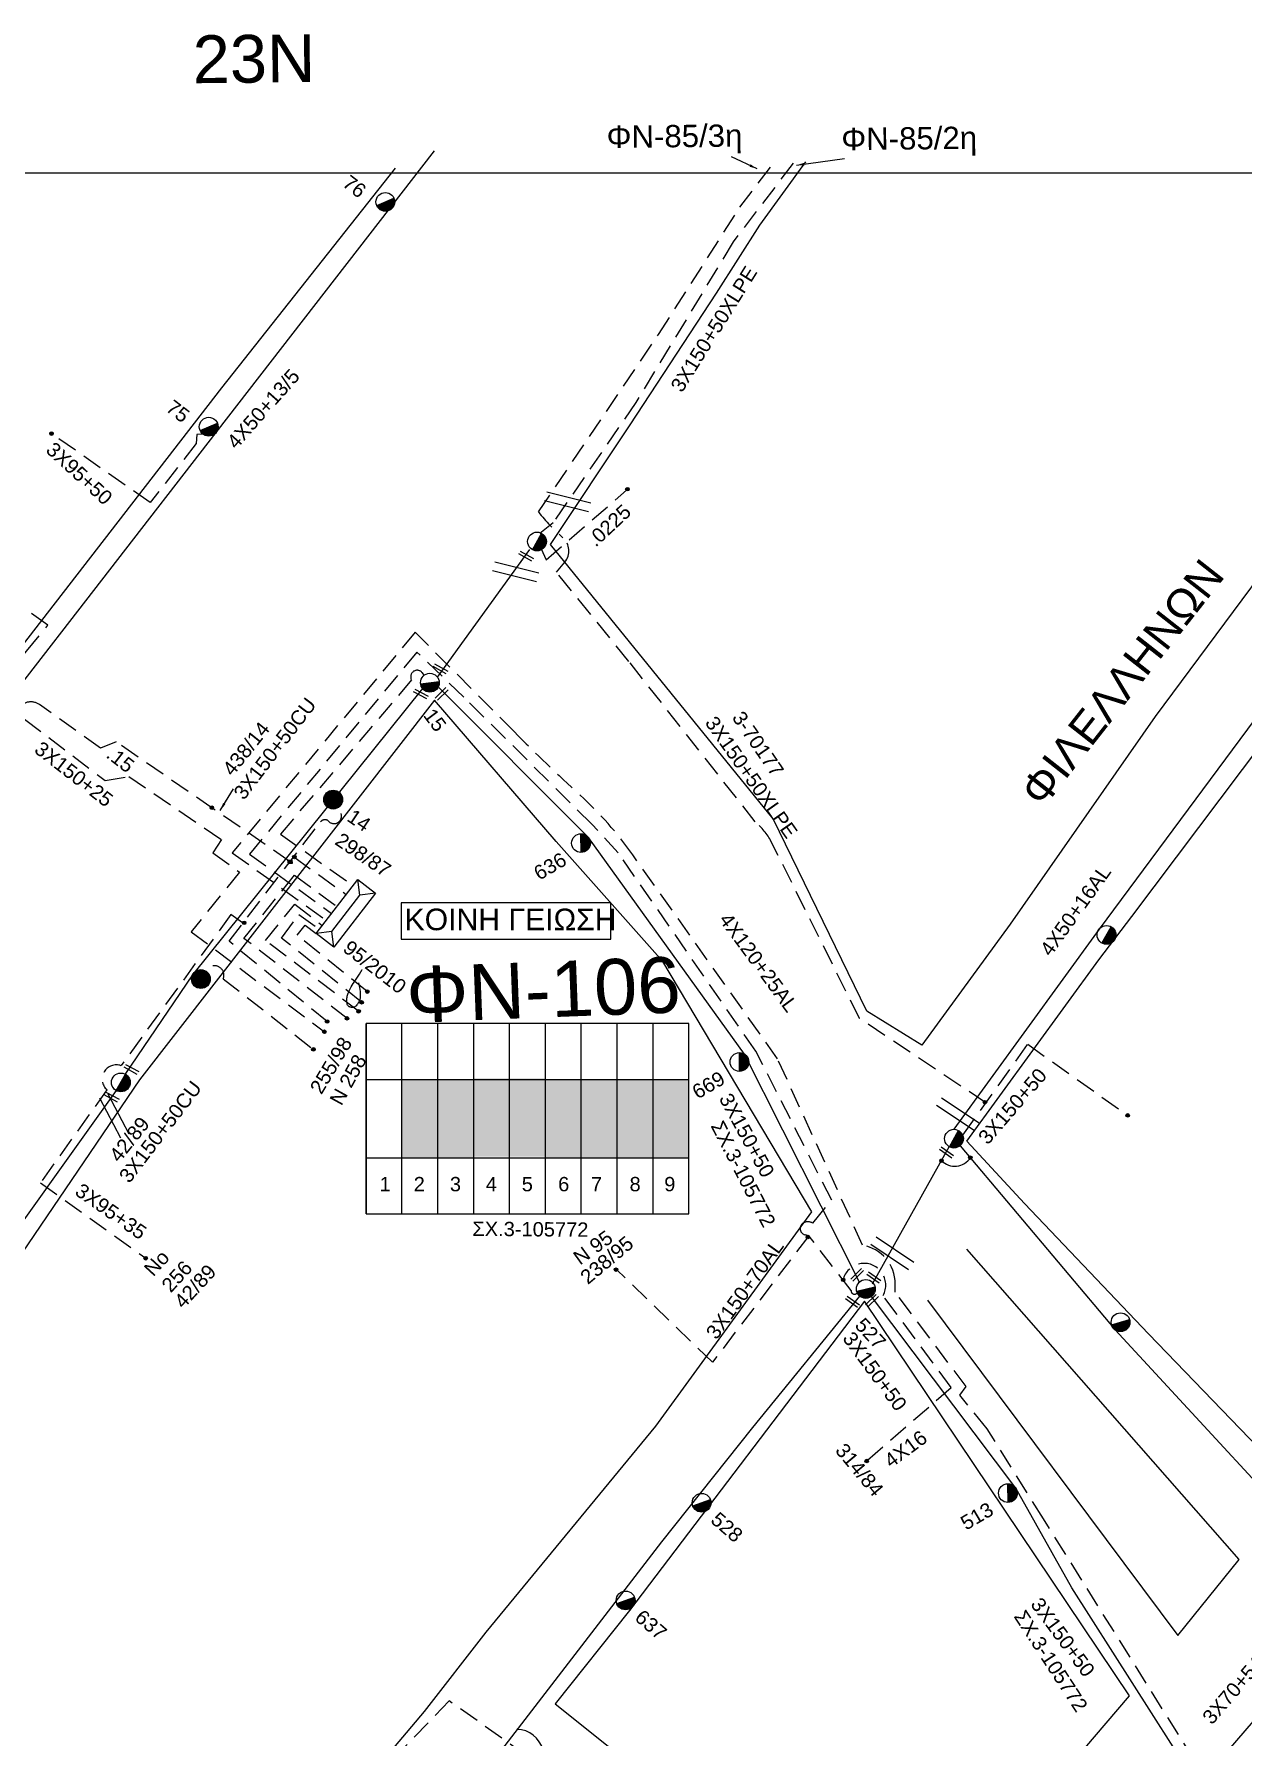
# Model space of a CAD drawing. Header units: millimetres. Extents: x 898 to 5598, y 789 to 3443.
# Drawn here: x 1576.3 to 1728, y 1602.7 to 1816.4 of the extents above; entities that cross this region are included whole.
import ezdxf
from ezdxf.enums import TextEntityAlignment as Align

# ---------------------------------------------------------------- set-up
doc = ezdxf.new("R2010")
doc.units = ezdxf.units.MM
doc.linetypes.add('DASHED', pattern=[19.05, 12.7, -6.35])
for name, color, linetype in [('Pillar', 7, 'Continuous'), ('Άγνωστα', 7, 'Continuous'), ('Ασφαλειοκιβώτια Χ.Τ 9 αναχωρήσεων', 7, 'Continuous'), ('Γυμνά εναέρια ΧΤ και ΦΟΠ (3Φ)   4x50+16AL', 7, 'Continuous'), ('Εναέρια παροχή ΧΤ 4x16', 7, 'SYN_LINE'), ('Επιγραφές - Σχήματα', 7, 'Continuous'), ('Καλώδια ΧΤ   3x150+50AL', 7, 'DASHED'), ('Καλώδια ΧΤ   3x150+50CU', 7, 'DASHED'), ('Καλώδια ΧΤ   3x150+70AL', 7, 'DASHED'), ('Καλώδια ΧΤ   3x150AL+50CU', 7, 'DASHED'), ('Καλώδια ΧΤ   3x95+35 XLPE', 7, 'DASHED'), ('Μηχανική τομή', 7, 'Continuous'), ('Στύλος Ξύλινος', 7, 'Continuous'), ('Στύλος Ξύλινος @ 1', 7, 'Continuous'), ('Στύλος ΦΜ', 7, 'Continuous'), ('Στύλος ΦΜ @ 1', 7, 'Continuous'), ('Συνδέσεις', 7, 'Continuous'), ('Συνεστραμμένα ΧΤ   3x70+54.6+25 AL', 7, 'SYN_LINE'), ('Τομή', 7, 'Continuous'), ('Υποσταθμός πόλεως', 7, 'Continuous'), ('Υπόβαθρο ΔΕΗ', 7, 'Continuous'), ('Υπόγεια Καλώδια Δικτύου ΧΤ   .15', 7, 'DASHED'), ('Υπόγεια καλώδια Παροχών ΧΤ   .0225', 7, 'DASHED'), ('Υπόγεια καλώδια Παροχών ΧΤ   4x50AL', 7, 'DASHED')]:
    doc.layers.add(name, color=color, linetype=linetype)
doc.styles.add('arial', font='arial.ttf')
doc.styles.get("Standard").update_dxf_attribs({"font": 'arial.ttf'})
doc.linetypes.add('SYN_LINE', pattern='A,0.5,-0.0001,["/\\/\\/\\/",Standard,S=0.1,R=0,X=0,Y=-0.05],-0.25', length=0.7501)
doc.dimstyles.new('ISO-25', dxfattribs={"dimtxt": 2.5, "dimasz": 2.5, "dimexe": 1.25, "dimexo": 0.625, "dimtad": 1, "dimtxsty": 'Standard', "dimcen": 2.5, "dimadec": 0, "dimazin": 0, "dimtfac": 1, "dimtmove": 0, "dimatfit": 3, "dimfxl": 1, "dimarcsym": 0})

# ---------------------------------------------------------------- blocks, each defined once
blk = doc.blocks.new('ΥΠΑΡΧΩΝ ΤΣΙΜΕΝΤΕΝΙΟΣ ΣΤΥΛΟΣ')
at = {"layer": 'Στύλος ΦΜ'}
blk.add_hatch(color=7, dxfattribs=at).paths.add_polyline_path([(-1.29, -2.28, 0.574793), (2.62, 0, 0.268822), (1.3, 2.27)])
at = {"layer": 'Στύλος ΦΜ', "color": 7}
blk.add_line((-1.29, -2.28), (1.3, 2.27), dxfattribs=at)
blk.add_circle((0, 0), 2.62, dxfattribs=at)
at = {"layer": 'Στύλος ΦΜ', "flags": 4}
for tag, p in [('ΑΡΙΘΜΟΣ', (-4.68, 8.05)), ('ΤΥΠΟΣ', (-4.91, 3.03))]:
    blk.add_attdef(tag, p, '', height=4, dxfattribs=at)
blk = doc.blocks.new('ΥΠΑΡΧΩΝ ΞΥΛΙΝΟΣ ΣΤΥΛΟΣ')
at = {"layer": 'Στύλος Ξύλινος'}
h = blk.add_hatch(color=7, dxfattribs=at)
h.paths.add_polyline_path([(-2.62, 0, 0.270008), (-1.29, -2.28), (1.3, 2.27, 0.576266)])
h.paths.add_polyline_path([(-1.29, -2.28, 0.574793), (2.62, 0, 0.268822), (1.3, 2.27)])
at = {"layer": 'Στύλος Ξύλινος', "color": 7}
blk.add_line((-1.29, -2.28), (1.3, 2.27), dxfattribs=at)
blk.add_circle((0, 0), 2.62, dxfattribs=at)
at = {"layer": 'Στύλος Ξύλινος', "flags": 4}
for tag, p in [('ΑΡΙΘΜΟΣ', (-4.91, 8.6)), ('ΤΥΠΟΣ', (-4.85, 3.39))]:
    blk.add_attdef(tag, p, '', height=4, dxfattribs=at)
blk = doc.blocks.new('ΑΣΦΑΛΕΙΟΚΙΒΩΤΙΟ ΥΠΟΣΤΑΘΜΟΥ 9 ΑΝΑΧΩΡΗΣΕΩΝ')
at = {"layer": 'Ασφαλειοκιβώτια Χ.Τ 9 αναχωρήσεων', "ltscale": 40}
for p, q in [((-23.8, 40.36), (24.02, 40.36)), ((-9.72, 40.36), (-9.72, -40.64)), ((9.94, 40.36), (9.94, -40.64)), ((-23.8, 31.36), (24.02, 31.36)), ((-23.8, 22.36), (24.02, 22.36)), ((-23.8, 13.36), (24.02, 13.36)), ((-23.8, 4.36), (24.02, 4.36)), ((-23.8, -4.64), (24.02, -4.64)), ((-23.8, -13.64), (24.02, -13.64)), ((-23.8, -22.64), (24.02, -22.64)), ((-23.8, -31.64), (24.02, -31.64))]:
    blk.add_line(p, q, dxfattribs=at)
at = {"layer": 'Ασφαλειοκιβώτια Χ.Τ 9 αναχωρήσεων'}
blk.add_lwpolyline([(-23.8, -40.64), (24.02, -40.64), (24.02, 40.36), (-23.8, 40.36)], close=True, dxfattribs=at)
for s, p in [('1', (-18.13, 36.98)), ('2', (-18.13, 28.42)), ('3', (-18.13, 19.34)), ('4', (-18.13, 10.32)), ('5', (-18.13, 1.31)), ('6', (-18.13, -7.83)), ('7', (-18.13, -16.07)), ('8', (-18.13, -25.75)), ('9', (-18.13, -34.45))]:
    blk.add_text(s, height=3.6, rotation=270, dxfattribs=at).set_placement(p)
at = {"layer": 'Ασφαλειοκιβώτια Χ.Τ 9 αναχωρήσεων', "ltscale": 40}
for tag, height, p in [('ΟΝΟΜΑ', 5, (-0.16, 44.31)), ('ΚΕΙΜΕΝΟ 1', 2, (17.06, 35.59)), ('ΚΕΙΜΕΝΟ 2', 2, (17.06, 26.88)), ('ΚΕΙΜΕΝΟ 3', 2, (17.06, 17.69)), ('ΚΕΙΜΕΝΟ 4', 2, (17.06, 8.71)), ('ΚΕΙΜΕΝΟ 5', 2, (17.06, -0.13)), ('ΚΕΙΜΕΝΟ 6', 2, (17.06, -9.05)), ('ΚΕΙΜΕΝΟ 7', 2, (17.06, -18.13)), ('ΚΕΙΜΕΝΟ 8', 2, (17.06, -26.85)), ('ΚΕΙΜΕΝΟ 9', 2, (17.06, -35.99)), ('ΣΧ', 2, (-0.1, -42.64))]:
    blk.add_attdef(tag, text='', height=height, dxfattribs=at).set_placement(p, align=Align.MIDDLE_CENTER)
blk = doc.blocks.new('ΜΗΧΑΝΙΚΗ ΤΟΜΗ')
at = {"layer": 'Μηχανική τομή', "ltscale": 40}
for p, q in [((-1.89, 0.78), (1.89, 0.78)), ((1.89, 0), (-1.89, 0))]:
    blk.add_line(p, q, dxfattribs=at)
blk = doc.blocks.new('Pillar')
at = {"layer": 'Υποσταθμός πόλεως', "linetype": 'Continuous', "ltscale": 40}
blk.add_lwpolyline([(-8.57, 2.82), (8.57, 2.82), (8.57, -2.82), (-8.57, -2.82)], close=True, dxfattribs=at)
for points in [[(-5.75, 0), (-8.57, 2.82)], [(-8.57, -2.82), (-5.75, 0)], [(-5.75, 0), (5.75, 0)], [(5.75, 0), (8.57, 2.82)], [(8.57, -2.82), (5.75, 0)]]:
    blk.add_lwpolyline(points, dxfattribs=at)
at = {"layer": 'Pillar', "ltscale": 40}
blk.add_attdef('PILLAR', (-5.74, 3.71), '', height=2.52, dxfattribs=at)
blk = doc.blocks.new('ΤΟΜΗ')
at = {"layer": 'Τομή', "ltscale": 40}
for p, q in [((-5.68, 0), (5.68, 0)), ((5.68, -2.33), (-5.68, -2.33))]:
    blk.add_line(p, q, dxfattribs=at)
blk = doc.blocks.new('_ΣΥΝΔΕΣΗ')
at = {"layer": 'Συνδέσεις', "linetype": 'SYN_LINE', "ltscale": 40}
blk.add_hatch(color=256, dxfattribs=at).paths.add_polyline_path([(0.5, -0.01, 1), (-0.5, -0.01, 1)])
at = {"layer": 'Συνδέσεις'}
blk.add_circle((0, -0.01), 0.5, dxfattribs=at)
blk = doc.blocks.new('TSONTA XT1')
at = {"ltscale": 40}
h = blk.add_hatch(color=256, dxfattribs=at)
h.dxf.hatch_style = 1
h.paths.add_polyline_path([(595.96, 2487.66), (597.07, 2488.77), (595.96, 2489.87), (594.85, 2488.77)])
blk.add_lwpolyline([(594.85, 2488.77), (595.96, 2489.87), (597.07, 2488.77), (595.96, 2487.66)], close=True, dxfattribs=at)

msp = doc.modelspace()

# ---------------------------------------------------------------- hatches: boundary and pattern name
at = {"layer": 'Ασφαλειοκιβώτια Χ.Τ 9 αναχωρήσεων', "ltscale": 40}
for color, points in [(133, [(1622.43, 1675.39), (1626.93, 1675.39), (1626.93, 1685.21), (1622.43, 1685.21)]), (30, [(1631.46, 1685.22), (1626.96, 1685.22), (1626.96, 1675.39), (1631.46, 1675.39)]), (1, [(1631.52, 1675.48), (1636.02, 1675.48), (1636.02, 1685.31), (1631.52, 1685.31)]), (62, [(1636.07, 1675.48), (1640.57, 1675.48), (1640.57, 1685.31), (1636.07, 1685.31)]), (2, [(1640.48, 1675.39), (1644.98, 1675.39), (1644.98, 1685.22), (1640.48, 1685.22)]), (6, [(1644.98, 1675.39), (1649.48, 1675.39), (1649.48, 1685.22), (1644.98, 1685.22)]), (190, [(1649.53, 1675.36), (1654.03, 1675.36), (1654.03, 1685.19), (1649.53, 1685.19)]), (27, [(1654, 1675.27), (1658.5, 1675.27), (1658.5, 1685.1), (1654, 1685.1)])]:
    msp.add_hatch(color=color, dxfattribs=at).paths.add_polyline_path(points)

# ---------------------------------------------------------------- linework, layer by layer
at = {"layer": 'Άγνωστα', "color": 30}
for points in [[(1572.52, 1731.91), (1599.19, 1766.39), (1626.58, 1801.75)], [(1626.95, 1735.69), (1638.53, 1751.71)], [(1635.03, 1601.04), (1655.12, 1627.18), (1666.53, 1641.51), (1679.95, 1658)]]:
    msp.add_lwpolyline(points, dxfattribs=at)
at = {"layer": 'Άγνωστα', "color": 133, "linetype": 'DASHED', "ltscale": 0.2}
msp.add_lwpolyline([(1695.78, 1682.25), (1679.92, 1692.85), (1668.85, 1715.03, 0.094807), (1666.84, 1717.52), (1650.99, 1737.64), (1641.89, 1748.86), (1642.94, 1750.12, 0.405531), (1642.71, 1753.17, -0.044842), (1639.64, 1756.41), (1654.69, 1778.67), (1664.9, 1794.64), (1664.9, 1794.64), (1669, 1800.04)], format="xyb", dxfattribs=at)
at = {"layer": 'Άγνωστα', "color": 1, "linetype": 'DASHED', "ltscale": 0.2}
msp.add_lwpolyline([(1671.58, 1800.18), (1664.07, 1790.31), (1651.85, 1770.14), (1641.46, 1755.05), (1639.81, 1753.69)], dxfattribs=at)
at = {"layer": 'Άγνωστα', "color": 30, "linetype": 'DASHED', "ltscale": 0.2}
msp.add_lwpolyline([(1597.55, 1766.18), (1596.77, 1766.12), (1596.7, 1764.99), (1590.9, 1757.6), (1578.53, 1766.25)], dxfattribs=at)
for points in [[(1537.23, 1732.63), (1536.83, 1732.92, 0.273829), (1536.18, 1732.98), (1535.19, 1732.55), (1540.94, 1723.29), (1546.35, 1726.52), (1556.06, 1724.68), (1562.98, 1725.82), (1568.91, 1730.45, 0.259636), (1569.42, 1731.65, 0.066867), (1569.15, 1732.74, -0.80395), (1571.9, 1734.59), (1575.38, 1738.92), (1578.09, 1742.19), (1569.51, 1748.23)], [(1625.3, 1735.92), (1625.07, 1736.22, 0.9251), (1623.7, 1735.33), (1607.25, 1715.99), (1616.39, 1709.49)]]:
    msp.add_lwpolyline(points, format="xyb", dxfattribs=at)
at = {"layer": 'Άγνωστα', "color": 2}
msp.add_lwpolyline([(1625.07, 1734.27), (1596.23, 1698.32), (1587.74, 1685.8)], dxfattribs=at)
at = {"layer": 'Άγνωστα', "color": 30, "linetype": 'SYN_LINE', "ltscale": 20}
msp.add_lwpolyline([(1679.91, 1659.76), (1665.49, 1688.37), (1645.93, 1715.54), (1626.86, 1734.66)], dxfattribs=at)
at = {"layer": 'Άγνωστα', "color": 1, "linetype": 'DASHED', "ltscale": 0.2}
msp.add_lwpolyline([(1564.24, 1722.84), (1567.8, 1725.75, 0.076892), (1570.28, 1728.5, -0.443626), (1571.17, 1728.64), (1572.97, 1729.03), (1575.16, 1730.42), (1585.25, 1722.71), (1588.23, 1723.21), (1599.87, 1715.29), (1598.76, 1713.65), (1602.11, 1711.21), (1596.07, 1703.73), (1612.77, 1691.17)], format="xyb", dxfattribs=at)
at = {"layer": 'Άγνωστα', "color": 2, "linetype": 'DASHED', "ltscale": 0.2}
msp.add_lwpolyline([(1613.11, 1692.46), (1600.81, 1702.53), (1612.3, 1717.52, -0.458318), (1613.32, 1717.58, 1.154018), (1614.45, 1719.03, -3.786404)], format="xyb", dxfattribs=at)
at = {"layer": 'Άγνωστα'}
msp.add_lwpolyline([(1617.05, 1697.33), (1617.19, 1696.74), (1617.26, 1696.23), (1617.28, 1695.82), (1617.25, 1695.47), (1617.2, 1695.19), (1617.12, 1694.97), (1617.03, 1694.8), (1616.94, 1694.65), (1616.86, 1694.54), (1616.78, 1694.45), (1616.71, 1694.38), (1616.65, 1694.33), (1616.58, 1694.29), (1616.52, 1694.26), (1616.46, 1694.25), (1616.39, 1694.24), (1616.32, 1694.23), (1616.24, 1694.23), (1616.17, 1694.24), (1616.09, 1694.25), (1616.02, 1694.27), (1615.95, 1694.29), (1615.88, 1694.32), (1615.82, 1694.36), (1615.77, 1694.41), (1615.72, 1694.47), (1615.68, 1694.53), (1615.65, 1694.61), (1615.63, 1694.68), (1615.61, 1694.77), (1615.6, 1694.86), (1615.59, 1694.95), (1615.58, 1695.05), (1615.58, 1695.16), (1615.59, 1695.27), (1615.6, 1695.38), (1615.61, 1695.5), (1615.64, 1695.63), (1615.67, 1695.75), (1615.71, 1695.89), (1615.76, 1696.03), (1615.82, 1696.17), (1615.88, 1696.32), (1615.96, 1696.48), (1616.05, 1696.65), (1616.15, 1696.83), (1616.27, 1697.01), (1616.39, 1697.22), (1616.53, 1697.43), (1616.68, 1697.66), (1616.84, 1697.9), (1617.01, 1698.15), (1617.18, 1698.42), (1617.35, 1698.69), (1617.52, 1698.98), (1617.53, 1699.01)], dxfattribs=at)
at = {"layer": 'Άγνωστα', "color": 2, "linetype": 'DASHED', "ltscale": 0.2}
msp.add_lwpolyline([(1600.08, 1697.82), (1600.08, 1697.82), (1600.08, 1697.82), (1611.4, 1688.97)], dxfattribs=at)
at = {"layer": 'Άγνωστα', "color": 133, "linetype": 'DASHED', "ltscale": 0.2}
msp.add_lwpolyline([(1692.87, 1678.19), (1701.02, 1689.6), (1713.57, 1680.69)], dxfattribs=at)
at = {"layer": 'Άγνωστα', "color": 6}
msp.add_lwpolyline([(1586.65, 1683.8), (1569.17, 1659.38), (1563.72, 1651.65), (1563.72, 1651.65), (1545.26, 1626.77), (1522.2, 1593.48), (1504.43, 1571.78), (1487.31, 1548.58), (1476.99, 1534.61), (1453.42, 1503.07), (1432.52, 1473.84)], dxfattribs=at)
at = {"layer": 'Άγνωστα', "color": 1}
msp.add_lwpolyline([(1721.71, 1597.62), (1706.56, 1621.4), (1699.55, 1633.88), (1681.42, 1657.96)], dxfattribs=at)
at = {"layer": 'Άγνωστα', "color": 1, "linetype": 'SYN_LINE', "ltscale": 20}
msp.add_lwpolyline([(1742.13, 1619.54), (1723.28, 1597.66), (1708.29, 1581.71), (1688.4, 1560.14), (1687.41, 1559.07)], dxfattribs=at)
at = {"layer": 'Άγνωστα', "color": 2, "linetype": 'DASHED', "ltscale": 0.2}
msp.add_arc((1598.99, 1698.28), 1.18, 336.7332, 157.4482, dxfattribs=at)
at = {"layer": 'Γυμνά εναέρια ΧΤ και ΦΟΠ (3Φ)   4x50+16AL', "color": 133, "ltscale": 40}
msp.add_lwpolyline([(1745.16, 1750.08), (1735.1, 1737.91), (1709.97, 1704.03), (1691.77, 1678.94)], dxfattribs=at)
at = {"layer": 'Εναέρια παροχή ΧΤ 4x16', "color": 1, "linetype": 'DASHED', "ltscale": 0.2}
msp.add_lwpolyline([(1680.91, 1637.43), (1691.43, 1646.53)], dxfattribs=at)
at = {"layer": 'Επιγραφές - Σχήματα'}
msp.add_lwpolyline([(2932.69, 801.84), (2932.69, 1798.94), (924.79, 1798.94), (924.79, 801.84)], dxfattribs=at)
at = {"layer": 'Επιγραφές - Σχήματα', "color": 190}
msp.add_lwpolyline([(1622.42, 1702.79), (1648.71, 1702.79), (1648.71, 1707.37), (1622.42, 1707.37)], close=True, dxfattribs=at)
at = {"layer": 'Καλώδια ΧΤ   3x150+50AL', "color": 62, "linetype": 'DASHED', "ltscale": 0.2}
msp.add_lwpolyline([(1722.45, 1597.94), (1722.69, 1598.4, 0.543544), (1721.95, 1599.75), (1702.99, 1630.07), (1695.92, 1641.36), (1692.51, 1645.58), (1693.3, 1646.64), (1684.39, 1658.49), (1684.39, 1659.53, 0.36419), (1680.31, 1664.39), (1669.64, 1687.78), (1651.48, 1713.36, 0.052817), (1644.85, 1720.88, -0.012148), (1636.58, 1728.84), (1624.16, 1741.33), (1601.22, 1713.64), (1612.93, 1705.21)], format="xyb", dxfattribs=at)
at = {"layer": 'Καλώδια ΧΤ   3x150+50AL', "color": 27, "linetype": 'DASHED', "ltscale": 0.2}
for points in [[(1615.61, 1692.85), (1602.68, 1702.88), (1609.02, 1710.82)], [(1609.02, 1710.82), (1614.34, 1706.9)]]:
    msp.add_lwpolyline(points, dxfattribs=at)
at = {"layer": 'Καλώδια ΧΤ   3x150+50AL', "color": 190, "linetype": 'DASHED', "ltscale": 0.2}
msp.add_lwpolyline([(1617.06, 1693.75), (1605.4, 1702.61), (1609.05, 1707.17)], dxfattribs=at)
at = {"layer": 'Καλώδια ΧΤ   3x150+50AL', "color": 6, "linetype": 'DASHED', "ltscale": 0.2}
for points in [[(1617.44, 1694.87), (1607.39, 1702.94), (1609.58, 1705.91)], [(1609.58, 1705.91), (1612.14, 1704.03)]]:
    msp.add_lwpolyline(points, dxfattribs=at)
at = {"layer": 'Καλώδια ΧΤ   3x150+50AL', "color": 173, "linetype": 'DASHED', "ltscale": 0.2}
msp.add_lwpolyline([(1609.05, 1707.17), (1612.51, 1704.51)], dxfattribs=at)
at = {"layer": 'Καλώδια ΧΤ   3x150+50AL', "color": 133, "linetype": 'DASHED', "ltscale": 0.2}
for points in [[(1618.15, 1696.21), (1609.35, 1703.28), (1610.37, 1704.57)], [(1610.37, 1704.57), (1611.73, 1703.5)]]:
    msp.add_lwpolyline(points, dxfattribs=at)
at = {"layer": 'Καλώδια ΧΤ   3x150+50AL', "color": 1, "linetype": 'DASHED', "ltscale": 0.2}
msp.add_lwpolyline([(1691.43, 1646.53), (1682.87, 1658.08)], dxfattribs=at)
at = {"layer": 'Καλώδια ΧΤ   3x150+50AL', "color": 85, "linetype": 'DASHED', "ltscale": 0.2}
msp.add_lwpolyline([(1683.75, 1557.56), (1683.64, 1558.26, -0.285582), (1685.06, 1561.66, 0.544173), (1685.04, 1562.12), (1659.59, 1583.23), (1638.14, 1600.31), (1628.44, 1607.2), (1622.52, 1601.07), (1622.9, 1597.87), (1605.02, 1577.5), (1599.82, 1571.31)], format="xyb", dxfattribs=at)
at = {"layer": 'Καλώδια ΧΤ   3x150+50AL', "color": 1, "linetype": 'DASHED', "ltscale": 0.2}
msp.add_arc((1680.49, 1659.39), 2.72, 331.1071, 166.643, dxfattribs=at)
at = {"layer": 'Καλώδια ΧΤ   3x150+70AL', "color": 1, "ltscale": 0.2}
msp.add_lwpolyline([(1678.86, 1658.69), (1673.57, 1665.58), (1661.46, 1649.7), (1649.47, 1661.29)], dxfattribs=at)
msp.add_arc((1679.28, 1658.66), 0.418, 174.9965, 327.0233, dxfattribs=at)
at = {"layer": 'Καλώδια ΧΤ   3x150AL+50CU', "color": 133, "linetype": 'Continuous', "ltscale": 0.2}
msp.add_line((1681.55, 1659.55), (1691.22, 1676.82), dxfattribs=at)
at = {"layer": 'Καλώδια ΧΤ   3x150AL+50CU', "color": 2, "ltscale": 0.2}
msp.add_lwpolyline([(1608.47, 1712.52), (1598.83, 1719.16)], dxfattribs=at)
at = {"layer": 'Καλώδια ΧΤ   3x150AL+50CU', "color": 2, "linetype": 'DASHED', "ltscale": 0.2}
for points in [[(1608.92, 1713.12), (1615.51, 1708.4)], [(1602.48, 1704.85), (1601.05, 1705.89), (1587.27, 1686.93)], [(1585.49, 1683.88), (1577.14, 1672.22), (1590.35, 1662.76)]]:
    msp.add_lwpolyline(points, dxfattribs=at)
msp.add_arc((1586.68, 1685.23), 1.79, 70.7952, 228.6716, dxfattribs=at)
at = {"layer": 'Καλώδια ΧΤ   3x150AL+50CU', "color": 0, "linetype": 'Continuous', "ltscale": 0.2}
msp.add_arc((1636.87, 1600.22), 3.41, 298.9895, 89.098, dxfattribs=at)
at = {"layer": 'Συνεστραμμένα ΧΤ   3x70+54.6+25 AL', "color": 133, "linetype": 'SYN_LINE', "ltscale": 20}
msp.add_lwpolyline([(1692.56, 1676.88), (1711.98, 1653.77), (1741.8, 1621.49)], dxfattribs=at)
at = {"layer": 'Υπόβαθρο ΔΕΗ'}
msp.add_lwpolyline([(1621.67, 1799.55), (1599.87, 1771.97), (1572.12, 1736.13), (1567.6, 1730.4, -0.179911), (1560.89, 1726.31, -0.17092), (1547.51, 1728.3, -0.035264), (1543.75, 1733.04, -0.035694)], format="xyb", dxfattribs=at)
for points in [[(1767.08, 1798.53), (1741.08, 1763.1), (1717.02, 1730.72), (1698.84, 1704.68), (1687.72, 1689.51), (1680.85, 1693.76), (1669.07, 1717.88), (1641.15, 1752.33), (1651.15, 1767.33), (1661.97, 1783.85), (1667.42, 1792.38), (1673.18, 1800.36)], [(1693.37, 1677.46), (1709.95, 1700.2), (1714.09, 1705.66), (1714.09, 1705.66), (1733.56, 1731.52), (1754.34, 1758.15), (1804.74, 1716.68), (1763.21, 1666.76), (1742.91, 1643.52), (1734.59, 1634.19), (1716.16, 1653.25), (1700.61, 1669.63), (1693.37, 1677.46)], [(1626.59, 1732.8), (1589.57, 1685.15), (1565.5, 1649.72), (1529.3, 1600.17), (1558.41, 1574.99), (1582.46, 1554.99), (1601.55, 1577.69), (1625.35, 1605.89), (1633.06, 1615.81), (1633.06, 1615.81), (1654.37, 1641.67), (1673.93, 1668.58), (1655.22, 1699.98), (1641.84, 1715.04), (1626.59, 1732.8)], [(1719.86, 1615.4), (1727.55, 1624.93), (1693.38, 1663.88)], [(1641.72, 1606.84), (1684.07, 1572.97), (1713.8, 1607.83), (1680.56, 1657.35), (1651.07, 1618.53), (1641.72, 1606.84)], [(1688.46, 1657.49), (1719.86, 1615.4)]]:
    msp.add_lwpolyline(points, dxfattribs=at)
msp.add_arc((1691.86, 1676.62), 2.32, 224.3695, 327.6876, dxfattribs=at)
at = {"layer": 'Υπόγεια Καλώδια Δικτύου ΧΤ   .15', "color": 2, "ltscale": 0.2}
msp.add_lwpolyline([(1598.83, 1719.16), (1586.65, 1727.56), (1584.69, 1726.77), (1577.03, 1732.23, 0.431101), (1574.35, 1731.7, -0.303234), (1571.05, 1730.22, 0.273686), (1569.12, 1729.48), (1566.15, 1726.65), (1563.99, 1725.17)], format="xyb", dxfattribs=at)
at = {"layer": 'Υπόγεια καλώδια Παροχών ΧΤ   .0225', "color": 1, "ltscale": 0.2}
msp.add_lwpolyline([(1639.98, 1751.77), (1640.62, 1750.41), (1650.69, 1759.14)], dxfattribs=at)
at = {"layer": 'Υπόγεια καλώδια Παροχών ΧΤ   4x50AL', "color": 1, "ltscale": 0.2}
msp.add_lwpolyline([(1673.57, 1665.58), (1673.11, 1665.68, -0.707901), (1672.93, 1667.21, -0.259025), (1674.05, 1667.15), (1676.43, 1670.05), (1666.9, 1688.76), (1649.65, 1713.63), (1646.31, 1717.24), (1630.28, 1733.16), (1624.38, 1738.82), (1603.38, 1713.47), (1613.68, 1706.03)], format="xyb", dxfattribs=at)

# ---------------------------------------------------------------- block references
at = {"layer": 'Pillar', "xscale": 0.4999999999999998, "yscale": 0.4999999999999998, "zscale": 0.4999999999999998, "rotation": 52.47840356537884}
msp.add_blockref('Pillar', (1615.46, 1706.04), dxfattribs=at)
at = {"layer": 'Ασφαλειοκιβώτια Χ.Τ 9 αναχωρήσεων', "xscale": 0.5, "yscale": 0.5, "zscale": 0.5, "rotation": 90}
msp.add_blockref('ΑΣΦΑΛΕΙΟΚΙΒΩΤΙΟ ΥΠΟΣΤΑΘΜΟΥ 9 ΑΝΑΧΩΡΗΣΕΩΝ', (1638.19, 1680.22), dxfattribs=at)
at = {"layer": 'Μηχανική τομή'}
for p, xscale, yscale, zscale, rotation in [((1637.99, 1750.7), 0.4999999999999999, 0.4999999999999999, 0.4999999999999999, 331.3442532157324), ((1627.24, 1736.55), 0.4999999999999999, 0.4999999999999999, 0.4999999999999999, 331.3442532157324), ((1624.78, 1733.39), 0.4999999999999999, 0.4999999999999999, 0.4999999999999999, 331.3442532157324), ((1627.63, 1733.44), 0.4999999999999997, 0.4999999999999997, 0.4999999999999997, 44.76104640309429), ((1588.46, 1686.28), 0.4999999999999999, 0.4999999999999999, 0.4999999999999999, 331.3442532157324), ((1585.99, 1682.81), 0.4999999999999999, 0.4999999999999999, 0.4999999999999999, 331.3442532157324), ((1690.71, 1675.87), 0.4999999999999998, 0.4999999999999998, 0.4999999999999998, 324.6353855541657), ((1679.76, 1660.53), 0.4999999999999997, 0.4999999999999997, 0.4999999999999997, 44.76104640309429), ((1681.61, 1660.18), 0.4999999999999998, 0.4999999999999998, 0.4999999999999998, 324.6353855541657), ((1678.91, 1657.13), 0.4999999999999998, 0.4999999999999998, 0.4999999999999998, 324.6353855541657), ((1681.61, 1657.28), 0.4999999999999997, 0.4999999999999997, 0.4999999999999997, 44.76104640309429)]:
    msp.add_blockref('ΜΗΧΑΝΙΚΗ ΤΟΜΗ', p, dxfattribs=dict(at, xscale=xscale, yscale=yscale, zscale=zscale, rotation=rotation))
at = {"layer": 'Στύλος Ξύλινος @ 1', "ltscale": 40, "xscale": 0.4499999999998181, "yscale": 0.4499999999998181, "zscale": 0.4499999999998181}
for p in [(1613.87, 1720.31), (1597.28, 1697.79)]:
    msp.add_blockref('ΥΠΑΡΧΩΝ ΞΥΛΙΝΟΣ ΣΤΥΛΟΣ', p, dxfattribs=at)
at = {"layer": 'Στύλος ΦΜ @ 1', "ltscale": 40}
ref = msp.add_blockref('ΥΠΑΡΧΩΝ ΤΣΙΜΕΝΤΕΝΙΟΣ ΣΤΥΛΟΣ', (1620.42, 1795.32), dxfattribs=dict(at, xscale=0.449999999999818, yscale=0.449999999999818, zscale=0.449999999999818, rotation=322.5093512559736))
ref.add_attrib('ΤΥΠΟΣ', '76', (1614.9, 1797.39), dxfattribs={"layer": 'Στύλος ΦΜ', "height": 1.8, "rotation": 322.5094, "flags": 4})
ref = msp.add_blockref('ΥΠΑΡΧΩΝ ΤΣΙΜΕΝΤΕΝΙΟΣ ΣΤΥΛΟΣ', (1598.26, 1767.11), dxfattribs=dict(at, xscale=0.449999999999818, yscale=0.449999999999818, zscale=0.449999999999818, rotation=322.5093512559736))
ref.add_attrib('ΤΥΠΟΣ', '75', (1592.74, 1769.19), dxfattribs={"layer": 'Στύλος ΦΜ', "height": 1.8, "rotation": 322.5094, "flags": 4})
at = {"layer": 'Στύλος ΦΜ @ 1', "ltscale": 40, "xscale": 0.4499999999998181, "yscale": 0.4499999999998181, "zscale": 0.4499999999998181}
for p in [(1639.45, 1752.7), (1710.91, 1703.33), (1587.23, 1684.82), (1691.77, 1677.76)]:
    msp.add_blockref('ΥΠΑΡΧΩΝ ΤΣΙΜΕΝΤΕΝΙΟΣ ΣΤΥΛΟΣ', p, dxfattribs=at)
at = {"layer": 'Στύλος ΦΜ @ 1', "ltscale": 40}
ref = msp.add_blockref('ΥΠΑΡΧΩΝ ΤΣΙΜΕΝΤΕΝΙΟΣ ΣΤΥΛΟΣ', (1626.01, 1734.98), dxfattribs=dict(at, xscale=0.449999999999818, yscale=0.449999999999818, zscale=0.449999999999818, rotation=307.0838193814972))
ref.add_attrib('ΤΥΠΟΣ', '15', (1625.09, 1730.87), dxfattribs={"layer": 'Στύλος ΦΜ', "height": 1.8, "rotation": 307.0838, "flags": 4})
ref = msp.add_blockref('ΥΠΑΡΧΩΝ ΤΣΙΜΕΝΤΕΝΙΟΣ ΣΤΥΛΟΣ', (1644.97, 1714.85), dxfattribs=dict(at, xscale=0.449999999999818, yscale=0.449999999999818, zscale=0.449999999999818, rotation=30.36421534356663))
ref.add_attrib('ΤΥΠΟΣ', '636', (1639.73, 1710.12), dxfattribs={"layer": 'Στύλος ΦΜ', "height": 1.8, "rotation": 30.3642, "flags": 4})
ref = msp.add_blockref('ΥΠΑΡΧΩΝ ΤΣΙΜΕΝΤΕΝΙΟΣ ΣΤΥΛΟΣ', (1664.85, 1687.38), dxfattribs=dict(at, xscale=0.449999999999818, yscale=0.449999999999818, zscale=0.449999999999818, rotation=30.36421534356663))
ref.add_attrib('ΤΥΠΟΣ', '669', (1659.61, 1682.66), dxfattribs={"layer": 'Στύλος ΦΜ', "height": 1.8, "rotation": 30.3642, "flags": 4})
ref = msp.add_blockref('ΥΠΑΡΧΩΝ ΤΣΙΜΕΝΤΕΝΙΟΣ ΣΤΥΛΟΣ', (1680.71, 1658.9), dxfattribs=dict(at, xscale=0.4499999999998183, yscale=0.4499999999998183, zscale=0.4499999999998183, rotation=312.756222406021))
ref.add_attrib('ΤΥΠΟΣ', '527', (1679.22, 1654.24), dxfattribs={"layer": 'Στύλος ΦΜ', "height": 1.8, "rotation": 312.7562, "flags": 4})
at = {"layer": 'Στύλος ΦΜ @ 1', "ltscale": 40, "xscale": 0.4499999999998181, "yscale": 0.4499999999998181, "zscale": 0.4499999999998181, "rotation": 316.1061729819469}
msp.add_blockref('ΥΠΑΡΧΩΝ ΤΣΙΜΕΝΤΕΝΙΟΣ ΣΤΥΛΟΣ', (1712.67, 1654.72), dxfattribs=at)
at = {"layer": 'Στύλος ΦΜ @ 1', "ltscale": 40}
ref = msp.add_blockref('ΥΠΑΡΧΩΝ ΤΣΙΜΕΝΤΕΝΙΟΣ ΣΤΥΛΟΣ', (1698.54, 1633.28), dxfattribs=dict(at, xscale=0.449999999999818, yscale=0.449999999999818, zscale=0.449999999999818, rotation=30.36421534356663))
ref.add_attrib('ΤΥΠΟΣ', '513', (1693.29, 1628.56), dxfattribs={"layer": 'Στύλος ΦΜ', "height": 1.8, "rotation": 30.3642, "flags": 4})
ref = msp.add_blockref('ΥΠΑΡΧΩΝ ΤΣΙΜΕΝΤΕΝΙΟΣ ΣΤΥΛΟΣ', (1660.11, 1632.07), dxfattribs=dict(at, xscale=0.4499999999998183, yscale=0.4499999999998183, zscale=0.4499999999998183, rotation=319.1119126048649))
ref.add_attrib('ΤΥΠΟΣ', '528', (1661.11, 1629.7), dxfattribs={"layer": 'Στύλος ΦΜ', "height": 1.8, "rotation": 319.1119, "flags": 4})
ref = msp.add_blockref('ΥΠΑΡΧΩΝ ΤΣΙΜΕΝΤΕΝΙΟΣ ΣΤΥΛΟΣ', (1650.57, 1619.81), dxfattribs=dict(at, xscale=0.4499999999998183, yscale=0.4499999999998183, zscale=0.4499999999998183, rotation=319.1119126048649))
ref.add_attrib('ΤΥΠΟΣ', '637', (1651.58, 1617.45), dxfattribs={"layer": 'Στύλος ΦΜ', "height": 1.8, "rotation": 319.1119, "flags": 4})
at = {"layer": 'Συνδέσεις', "xscale": 0.4499999999999886, "yscale": 0.4499999999999886, "zscale": 0.4499999999999886}
for p in [(1578.53, 1766.25), (1650.8, 1759.27), (1598.65, 1719.3), (1609.01, 1713.12), (1602.71, 1704.85), (1617.45, 1694.87), (1618.16, 1696.22), (1613.11, 1692.47), (1615.61, 1692.86), (1617.06, 1693.75), (1612.77, 1691.18), (1611.4, 1688.97), (1695.66, 1682.34), (1713.57, 1680.69), (1693.82, 1675.38), (1690.2, 1674.99), (1673.44, 1665.42), (1590.35, 1662.76), (1649.37, 1661.33), (1677.87, 1660.05), (1680.82, 1637.31)]:
    msp.add_blockref('_ΣΥΝΔΕΣΗ', p, dxfattribs=at)
at = {"layer": 'Συνδέσεις', "xscale": 0.3075184835441075, "yscale": 0.3075184835441075, "zscale": 0.3075184835441075, "rotation": 52.09471152652999}
msp.add_blockref('TSONTA XT1', (2099.75, 1097.7), dxfattribs=at)
at = {"layer": 'Τομή'}
for p, xscale, yscale, zscale, rotation in [((1643.44, 1758.25), 0.5, 0.5, 0.5, 346.0315717752627), ((1636.91, 1749.47), 0.5, 0.5, 0.5, 346.0315717752627), ((1586.93, 1680.88), 0.5, 0.5, 0.5, 297.5822842323078), ((1692.58, 1681.32), 0.4999999999999999, 0.4999999999999999, 0.4999999999999999, 326.2070647553401), ((1684.36, 1663.85), 0.4999999999999999, 0.4999999999999999, 0.4999999999999999, 326.2070647553401)]:
    msp.add_blockref('ΤΟΜΗ', p, dxfattribs=dict(at, xscale=xscale, yscale=yscale, zscale=zscale, rotation=rotation))

# ---------------------------------------------------------------- texts
at = {"ltscale": 40, "width": 94.4586, "attachment_point": 1, "style": 'arial'}
for s, insert, char_height, rotation in [('ΦIΛEΛΛHNΩN', (1699.77, 1721.59), 4, 51.8408), ('ΦN-106', (1622.91, 1699.31), 7, 2.1857)]:
    msp.add_mtext(s, dxfattribs=dict(at, insert=insert, char_height=char_height, rotation=rotation))
at = {"layer": 'Άγνωστα', "ltscale": 40, "attachment_point": 1, "style": 'arial'}
for s, insert, char_height, width, rotation in [('23N', (1596.22, 1816.21), 6, 7.1535, 0.5869), ('ΦΝ-85/3η', (1648.17, 1804.89), 2.8, 7.1535, 0.5869), ('ΦΝ-85/2η', (1677.62, 1804.61), 2.8, 7.1535, 0.5869), ('3X150+50XLPE', (1656.11, 1772.24), 1.8, 31.6072, 57.9637), ('4X50+13/5', (1600.37, 1765.37), 1.8, 31.6072, 48.5745), ('3X95+50', (1578.92, 1765.35), 1.8, 31.6072, 317.2418), ('3-70177', (1665.33, 1731.62), 1.8, 7.1535, 304.4125), ('438/14', (1599.84, 1724.26), 1.8, 7.1535, 51.3343), ('3X150+50XLPE', (1661.92, 1730.99), 1.8, 31.6072, 305.156), ('3X150+25', (1577.34, 1727.76), 1.8, 31.6072, 322.183), ('14', (1616.47, 1719.23), 1.8, 7.1535, 325.9549), ('298/87', (1614.96, 1716.28), 1.8, 7.1535, 325.9549), ('95/2010', (1616.06, 1702.8), 1.8, 6.118, 322.2882), ('255/98', (1610.85, 1684.12), 1.8, 7.1535, 59.1635), ('N 258', (1613.34, 1682.65), 1.8, 7.1535, 61.3307), ('3X150+50', (1694.65, 1678.07), 1.8, 31.6072, 49.119), ('3X150+50', (1663.81, 1683.68), 1.8, 31.6072, 298.6085), ('42/89', (1585.63, 1675.78), 1.8, 7.1535, 51.3343), ('ΣX.3-105772', (1662.8, 1680.21), 1.8, 7.1535, 297.2902), ('ΣX.3-105772', (1631.35, 1667.36), 1.8, 7.1535, 359.5283), ('N 95', (1643.79, 1663.28), 1.8, 7.1535, 35.8518), ('238/95', (1644.68, 1660.76), 1.8, 7.1535, 39.9149), ('No 256', (1589.97, 1661.58), 1.8, 7.1535, 47.3224), ('42/89', (1593.75, 1657.53), 1.8, 7.1535, 47.3224), ('3X150+50', (1679.15, 1653.75), 1.8, 31.6072, 306.3674), ('314/84', (1678.15, 1639.73), 1.8, 7.1535, 309.8118), ('3X150+50', (1702.74, 1620.38), 1.8, 31.6072, 306.3674), ('ΣX.3-105772', (1700.72, 1618.8), 1.8, 7.1535, 303.0242), ('3X70+54.6+25', (1722.78, 1605.29), 1.8, 31.6072, 49.119)]:
    msp.add_mtext(s, dxfattribs=dict(at, insert=insert, char_height=char_height, width=width, rotation=rotation))
at = {"layer": 'Γυμνά εναέρια ΧΤ και ΦΟΠ (3Φ)   4x50+16AL', "ltscale": 40, "insert": (1702.43, 1701.56), "char_height": 1.8, "width": 31.6072, "attachment_point": 1, "rotation": 54.3735, "style": 'arial'}
msp.add_mtext('4X50+16AL', dxfattribs=at)
at = {"layer": 'Εναέρια παροχή ΧΤ 4x16', "ltscale": 20, "insert": (1682.8, 1637.8), "char_height": 1.8, "width": 31.6072, "attachment_point": 1, "rotation": 36.4528, "style": 'arial'}
msp.add_mtext('4X16', dxfattribs=at)
at = {"layer": 'Επιγραφές - Σχήματα', "color": 190, "insert": (1622.83, 1706.63), "char_height": 2.7103, "width": 27.2047, "attachment_point": 1}
msp.add_mtext('KOINH ΓΕΙΩΣΗ', dxfattribs=at)
at = {"layer": 'Καλώδια ΧΤ   3x150+50CU', "ltscale": 0.2, "char_height": 1.8, "width": 31.6072, "attachment_point": 1, "rotation": 52.6692, "style": 'arial'}
for insert in [(1601.24, 1721.24), (1586.87, 1673.15)]:
    msp.add_mtext('3X150+50CU', dxfattribs=dict(at, insert=insert))
at = {"layer": 'Καλώδια ΧΤ   3x150+70AL', "ltscale": 0.2, "insert": (1660.52, 1653.48), "char_height": 1.8, "width": 31.6072, "attachment_point": 1, "rotation": 54.2429, "style": 'arial'}
msp.add_mtext('3X150+70AL', dxfattribs=at)
at = {"layer": 'Καλώδια ΧΤ   3x95+35 XLPE', "ltscale": 0.2, "insert": (1582.37, 1672.29), "char_height": 1.8, "width": 31.6072, "attachment_point": 1, "rotation": 324.913, "style": 'arial'}
msp.add_mtext('3X95+35', dxfattribs=at)
at = {"layer": 'Υπόγεια Καλώδια Δικτύου ΧΤ   .15', "ltscale": 0.2, "insert": (1586.36, 1727.12), "char_height": 1.8, "width": 33.3223, "attachment_point": 1, "rotation": 322.183, "style": 'arial'}
msp.add_mtext('.15', dxfattribs=at)
at = {"layer": 'Υπόγεια καλώδια Παροχών ΧΤ   .0225', "ltscale": 0.2, "insert": (1645.59, 1753.23), "char_height": 1.8, "width": 31.6072, "attachment_point": 1, "rotation": 43.0703, "style": 'arial'}
msp.add_mtext('.0225', dxfattribs=at)
at = {"layer": 'Υπόγεια καλώδια Παροχών ΧΤ   4x50AL', "ltscale": 0.2, "insert": (1663.66, 1706.3), "char_height": 1.8, "width": 31.6072, "attachment_point": 1, "rotation": 306.2537, "style": 'arial'}
msp.add_mtext('4X120+25AL', dxfattribs=at)

# ---------------------------------------------------------------- leaders
at = {"layer": 'Επιγραφές - Σχήματα', "ltscale": 40}
for points in [[(1667.09, 1799.47), (1663.84, 1800.96)], [(1672.01, 1799.93), (1678.05, 1800.77)], [(1599.68, 1718.94), (1601.36, 1721.66)]]:
    msp.add_leader(points, dimstyle='ISO-25', override={"dimasz": 1, "dimtad": 0}, dxfattribs=at)

doc.saveas('drawing.dxf')
